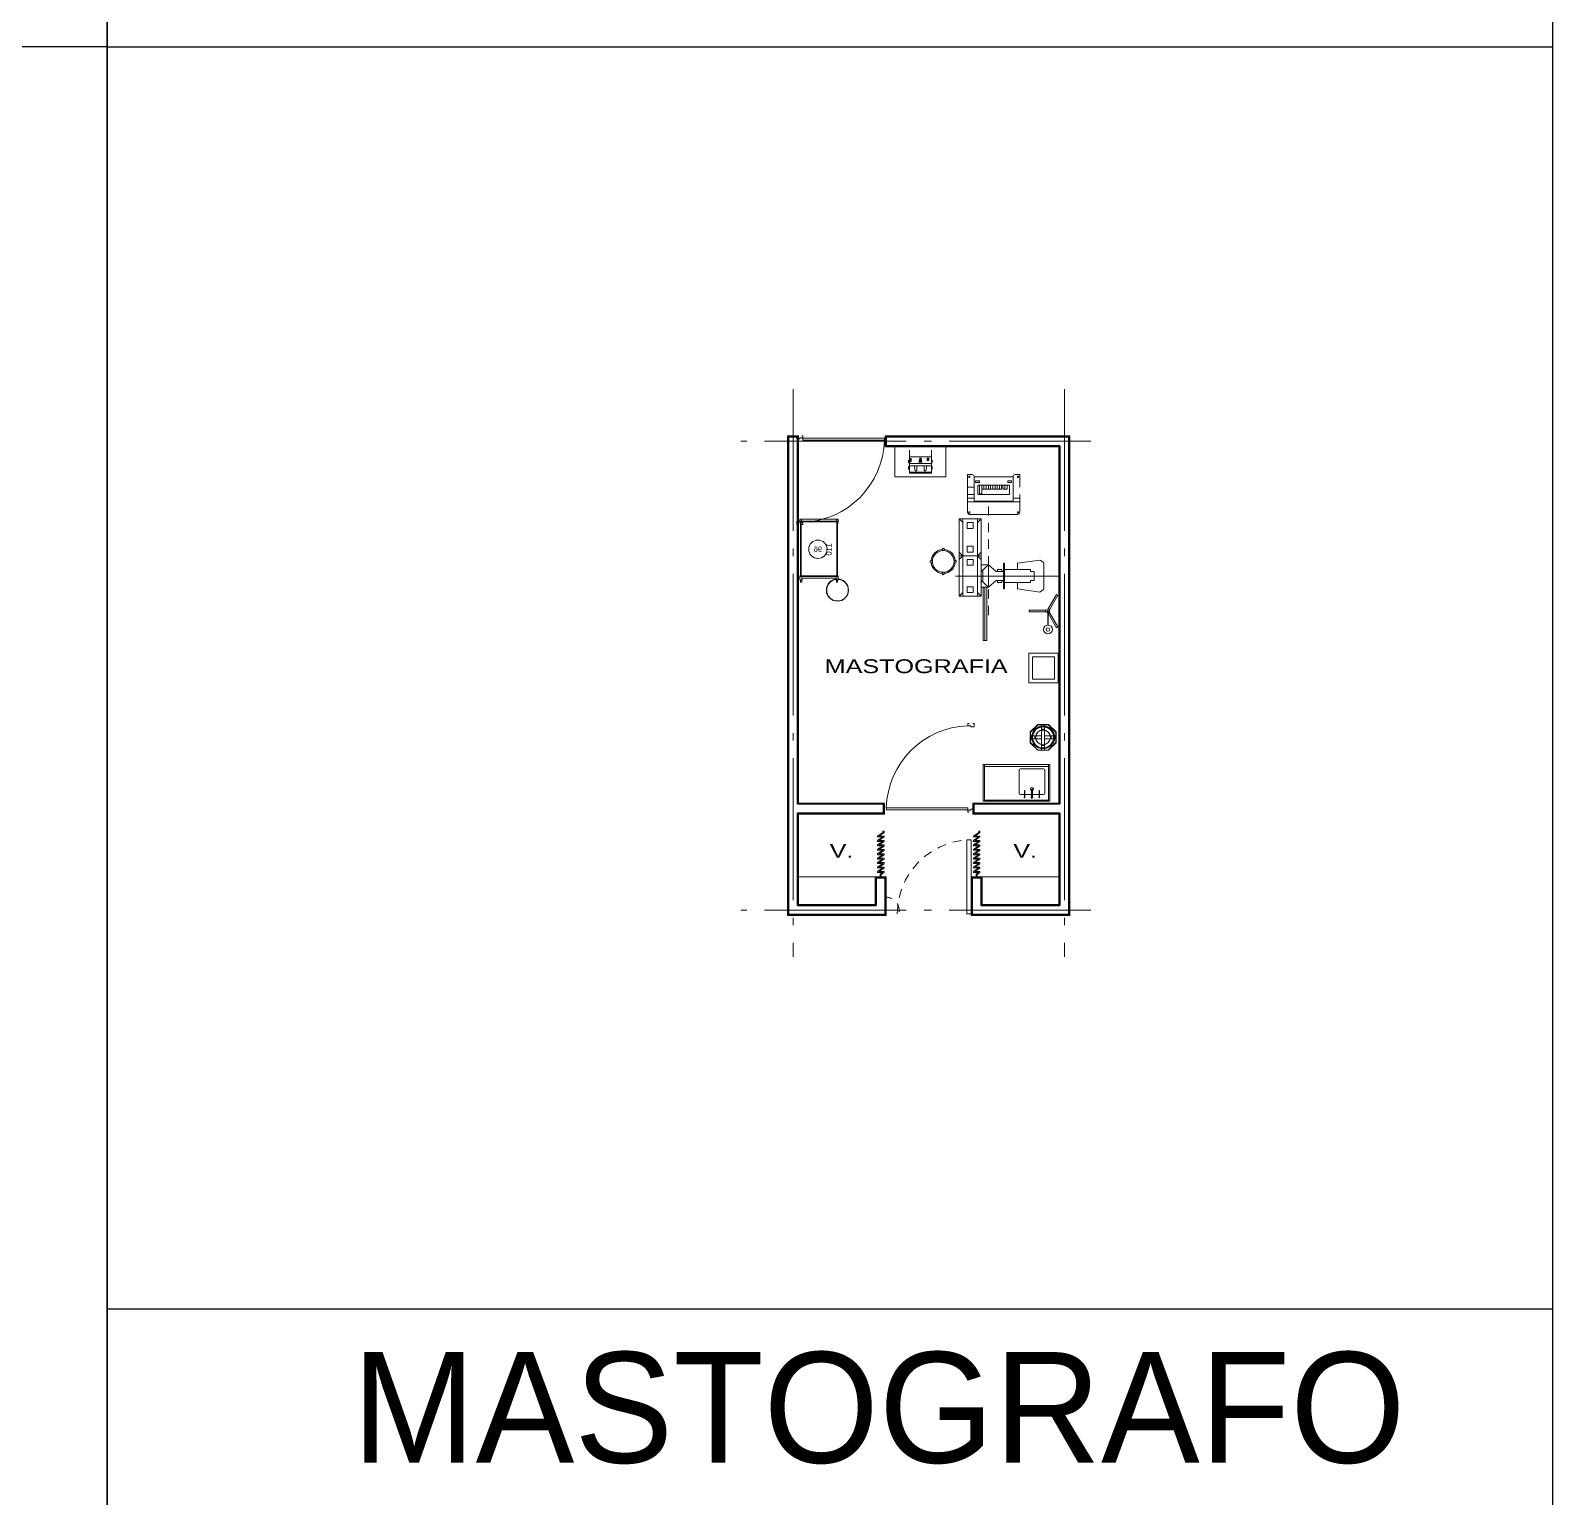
# Model space of a CAD drawing. Header units: millimetres. Extents: x 2523 to 2756, y 378 to 482.
# Drawn here: x 2716.28 to 2736.89, y 407.56 to 427.42 of the extents above; entities that cross this region are included whole.
import ezdxf
from ezdxf.enums import TextEntityAlignment as Align

# ---------------------------------------------------------------- set-up
doc = ezdxf.new("R2010")
doc.units = ezdxf.units.MM
for name, pattern in [('ACAD_ISO02W100', [15, 12, -3]), ('ACAD_ISO04W100', [30, 24, -3, 0, -3]), ('DASHED', [0.75, 0.5, -0.25]), ('HIDDEN2', [0.1875, 0.125, -0.0625])]:
    doc.linetypes.add(name, pattern=pattern)
doc.layers.get('Defpoints').update_dxf_attribs({"color": 8})
for name, color, linetype, lineweight in [('0_ejes', 8, 'ACAD_ISO04W100', 5), ('0_muebles', 251, 'Continuous', 5), ('0_muros', 1, 'Continuous', 30), ('0_proyecciones', 251, 'ACAD_ISO02W100', 5), ('0_textos', 252, 'Continuous', 5), ('MURETE', 7, 'Continuous', 5)]:
    doc.layers.add(name, color=color, linetype=linetype, lineweight=lineweight)
doc.layers.add('MS', color=8, linetype='Continuous')
doc.layers.add('TEX-MOB', color=11, linetype='Continuous')
doc.styles.add('ARIAL', font='arial.ttf')
doc.styles.add('HANDLET', font='handlet.shx')
doc.styles.add('STYLE1', font='GOTHIC.TTF')

# ---------------------------------------------------------------- blocks, each defined once
blk = doc.blocks.new('P120')
at = {"color": 2}
for points in [[(0.016, 1.2), (0, 1.2), (0, 1.157), (0.044, 1.157), (0.044, 1.172), (0.085, 1.172), (0.085, 1.2), (0.068, 1.2)], [(0.016, 0), (0, 0), (0, 0.043), (0.044, 0.043), (0.044, 0.028), (0.085, 0.028), (0.085, 0), (0.068, 0)]]:
    blk.add_lwpolyline(points, dxfattribs=at)
blk.add_lwpolyline([(1.188, 0.032), (0.085, 0.032), (1.188, 0.032), (1.188, 0.059), (0.085, 0.059), (0.085, 0.032)], close=True, dxfattribs=at)
at = {"color": 8}
blk.add_arc((0.045, 0.029), 1.144, 1.5037, 87.9825, dxfattribs=at)
blk = doc.blocks.new('P-1.00')
at = {"layer": '0_muebles'}
blk.add_lwpolyline([(0.057, 1), (0.057, 0), (0, 0), (0, 1)], close=True, dxfattribs=at)
at = {"layer": '0_proyecciones', "ltscale": 0.01}
blk.add_arc((-0.005, -0.003), 1.005, 0.1984, 86.4155, dxfattribs=at)
blk = doc.blocks.new('86')
at = {"linetype": 'Continuous'}
for p, q in [((-0.169, 0.011), (-0.147, 0.011)), ((-0.011, 0.169), (-0.011, 0.147)), ((0.011, 0.169), (0.011, 0.147)), ((0.147, 0.011), (0.169, 0.011)), ((-0.169, -0.011), (-0.147, -0.011)), ((-0.011, -0.147), (-0.011, -0.169)), ((0.011, -0.147), (0.011, -0.169)), ((0.147, -0.011), (0.169, -0.011))]:
    blk.add_line(p, q, dxfattribs=at)
blk.add_circle((0, 0), 0.147, dxfattribs=at)
for centre, radius, start, end in [((-0.169, 0), 0.0109, 90, 270), ((0, 0), 0.163, 93.8226, 176.1774), ((0, 0.169), 0.0109, 0, 180), ((0, 0), 0.163, 3.8226, 86.1774), ((0.169, 0), 0.0109, 270, 90), ((0, 0), 0.163, 183.8226, 266.1774), ((0, -0.169), 0.0109, 180, 0), ((0, 0), 0.163, 273.8226, 356.1774)]:
    blk.add_arc(centre, radius, start, end, dxfattribs=at)
at = {"layer": 'TEX-MOB', "style": 'HANDLET'}
blk.add_attdef('86', text='', height=0.075, dxfattribs=at).set_placement((0, 0), align=Align.MIDDLE_CENTER)
blk = doc.blocks.new('141')
at = {"linetype": 'Continuous'}
for p, q in [((-0.012, 0.251), (-0.012, 0.027)), ((-0.012, 0.251), (0.012, 0.251)), ((0.012, 0.251), (0.012, 0.027)), ((-0.03, -0.003), (-0.012, 0.027)), ((-0.012, 0.03), (0.012, 0.03)), ((-0.012, 0.028), (0.012, 0.028)), ((-0.012, 0.027), (0.012, 0.027)), ((0.009, 0.002), (0.189, 0.002)), ((0.012, 0.027), (0.03, -0.003)), ((-0.226, -0.116), (-0.03, -0.003)), ((-0.214, -0.137), (-0.226, -0.116)), ((-0.214, -0.137), (-0.018, -0.024)), ((-0.02, -0.025), (-0.032, -0.004)), ((-0.019, -0.025), (-0.031, -0.004)), ((-0.018, -0.024), (-0.03, -0.003)), ((-0.018, -0.024), (0.018, -0.024)), ((0.008, -0.004), (0.189, -0.004)), ((0.009, -0.001), (0.189, -0.001)), ((0.03, -0.003), (0.018, -0.024)), ((0.214, -0.137), (0.018, -0.024)), ((0.031, -0.004), (0.019, -0.025)), ((0.032, -0.004), (0.02, -0.025)), ((0.226, -0.116), (0.03, -0.003)), ((0.226, -0.116), (0.214, -0.137))]:
    blk.add_line(p, q, dxfattribs=at)
for centre, radius in [((0, 0), 0.0089), ((0.249, -0.001), 0.06), ((0.249, -0.001), 0.024)]:
    blk.add_circle(centre, radius, dxfattribs=at)
at = {"layer": 'TEX-MOB', "linetype": 'Continuous', "style": 'HANDLET'}
blk.add_attdef('141', text='', height=0.075, dxfattribs=at).set_placement((0, -0.218), align=Align.MIDDLE_CENTER)
blk = doc.blocks.new('226')
at = {"linetype": 'Continuous'}
for p, q in [((-0.175, 0.073), (-0.073, 0.175)), ((-0.175, 0.073), (-0.175, -0.073)), ((-0.175, 0.02), (-0.105, 0.02)), ((-0.172, 0.07), (-0.07, 0.172)), ((-0.171, 0.073), (-0.171, -0.073)), ((-0.111, 0.02), (-0.111, -0.021)), ((-0.105, 0.02), (-0.105, -0.021)), ((-0.073, 0.175), (0.073, 0.175)), ((-0.073, 0.171), (0.073, 0.171)), ((-0.021, 0.175), (-0.021, 0.105)), ((-0.021, 0.111), (0.02, 0.111)), ((-0.021, 0.105), (0.02, 0.105)), ((0.02, 0.175), (0.02, 0.105)), ((0.07, 0.172), (0.172, 0.07)), ((0.073, 0.175), (0.175, 0.073)), ((0.105, 0.02), (0.175, 0.02)), ((0.105, 0.02), (0.105, -0.021)), ((0.111, 0.02), (0.111, -0.021)), ((0.171, 0.073), (0.171, -0.073)), ((0.175, 0.073), (0.175, -0.073)), ((-0.175, -0.021), (-0.105, -0.021)), ((-0.175, -0.073), (-0.073, -0.175)), ((-0.172, -0.07), (-0.07, -0.172)), ((-0.073, -0.171), (0.073, -0.171)), ((-0.073, -0.175), (0.073, -0.175)), ((-0.021, -0.105), (0.02, -0.105)), ((-0.021, -0.105), (-0.021, -0.175)), ((-0.021, -0.111), (0.02, -0.111)), ((0.02, -0.105), (0.02, -0.175)), ((0.07, -0.172), (0.172, -0.07)), ((0.073, -0.175), (0.175, -0.073)), ((0.105, -0.021), (0.175, -0.021))]:
    blk.add_line(p, q, dxfattribs=at)
at = {"linetype": 'DASHED'}
for p, q in [((-0.105, 0.02), (0.105, 0.02)), ((-0.021, 0.105), (-0.021, 0.02)), ((0.02, 0.105), (0.02, 0.02)), ((-0.105, -0.021), (0.105, -0.021)), ((-0.021, -0.021), (-0.021, -0.105)), ((0.02, -0.021), (0.02, -0.105))]:
    blk.add_line(p, q, dxfattribs=at)
blk = doc.blocks.new('129')
at = {"linetype": 'Continuous'}
for p, q in [((-0.02, 0.1595), (-0.02, 0.1555)), ((-0.02, 0.1595), (0.02, 0.1595)), ((-0.02, 0.1555), (0.02, 0.1555)), ((-0.008, 0.1635), (-0.008, 0.1595)), ((-0.008, 0.1635), (0.008, 0.1635)), ((0, 0.1555), (0, 0.1425)), ((0.008, 0.1635), (0.008, 0.1595)), ((0.02, 0.1595), (0.02, 0.1555)), ((-0.02, -0.1555), (-0.02, -0.1595)), ((-0.02, -0.1555), (0.02, -0.1555)), ((-0.02, -0.1595), (0.02, -0.1595)), ((-0.008, -0.1595), (-0.008, -0.1635)), ((-0.008, -0.1635), (0.008, -0.1635)), ((0, -0.1495), (0, -0.1555)), ((0.008, -0.1595), (0.008, -0.1635)), ((0.02, -0.1555), (0.02, -0.1595))]:
    blk.add_line(p, q, dxfattribs=at)
for radius in [0.1555, 0.1425, 0.1]:
    blk.add_circle((0, 0), radius, dxfattribs=at)
blk.add_arc((0, 0), 0.1495, 90, 270, dxfattribs=at)
blk = doc.blocks.new('896')
for points in [[(0, -0.2), (0.4, -0.2), (0.4, 0.2), (0, 0.2)], [(0.05, -0.15), (0.35, -0.15), (0.35, 0.15), (0.05, 0.15)]]:
    blk.add_lwpolyline(points, close=True)

msp = doc.modelspace()

# ---------------------------------------------------------------- hatches: boundary and pattern name
at = {"layer": '0_muebles'}
h = msp.add_hatch(color=256, dxfattribs=at)
h.paths.add_polyline_path([(2728.1829, 421.562), (2728.1723, 421.562), (2728.1723, 421.5966), (2728.1829, 421.5966)])
h.paths.add_polyline_path([(2728.1829, 421.4749), (2728.1723, 421.4749), (2728.1723, 421.5095), (2728.1829, 421.5095)])
h.paths.add_polyline_path([(2728.4934, 421.4749), (2728.4829, 421.4749), (2728.4829, 421.5095), (2728.4934, 421.5095)])
h.paths.add_polyline_path([(2728.4934, 421.562), (2728.4829, 421.562), (2728.4829, 421.5966), (2728.4934, 421.5966)])
h = msp.add_hatch(color=256, dxfattribs=at)
h.paths.add_polyline_path([(2728.2076, 421.616, -1), (2728.1989, 421.616, -1)])
h.paths.add_polyline_path([(2728.1989, 421.6024, -1), (2728.2076, 421.6024, -1)])
h.paths.add_polyline_path([(2728.1989, 421.59, -1), (2728.2076, 421.59, -1)])
h.paths.add_polyline_path([(2728.1989, 421.5768, -1), (2728.2076, 421.5768, -1)])
h.paths.add_polyline_path([(2728.3125, 421.5683), (2728.3239, 421.6243), (2728.3418, 421.6243), (2728.3532, 421.5683)])
h.paths.add_polyline_path([(2728.4255, 421.5936), (2728.4255, 421.6243), (2728.4477, 421.6243), (2728.4477, 421.5936)])

# ---------------------------------------------------------------- linework, layer by layer
at = {"layer": '0_ejes', "ltscale": 0.08}
for p, q in [((2726.6072, 422.5584), (2726.6072, 414.8696)), ((2730.2822, 422.5584), (2730.2822, 414.8696)), ((2730.6414, 421.8524), (2725.9014, 421.8524)), ((2730.6414, 415.5024), (2725.9014, 415.5024))]:
    msp.add_line(p, q, dxfattribs=at)
at = {"layer": '0_muebles'}
for p, q in [((2728.1829, 421.4206), (2728.1829, 421.7306)), ((2728.1829, 421.6406), (2728.4829, 421.6406)), ((2728.4829, 421.7306), (2728.4829, 421.4206)), ((2728.1829, 421.5506), (2728.4829, 421.5506)), ((2728.1829, 421.5206), (2728.4829, 421.5206)), ((2728.4829, 421.4356), (2728.1829, 421.4356)), ((2728.4829, 421.4206), (2728.1829, 421.4206)), ((2728.2479, 421.5206), (2728.2599, 421.4506)), ((2728.2829, 421.4506), (2728.2599, 421.4506)), ((2728.2829, 421.5206), (2728.2829, 421.4506)), ((2728.3829, 421.5206), (2728.3829, 421.4506)), ((2728.4058, 421.4506), (2728.3829, 421.4506)), ((2728.4179, 421.5206), (2728.4058, 421.4506)), ((2728.97, 421.4025), (2728.97, 420.8875)), ((2728.97, 421.4025), (2729.035, 421.4025)), ((2729.06, 421.3775), (2729.06, 421.0425)), ((2729.06, 421.3725), (2729.588, 421.3725)), ((2729.588, 421.3775), (2729.588, 421.0425)), ((2729.613, 421.4025), (2729.678, 421.4025)), ((2729.678, 421.4025), (2729.678, 421.2325)), ((2728.97, 421.2325), (2729.06, 421.2325)), ((2729.11, 421.2575), (2729.11, 421.1325)), ((2729.538, 421.2575), (2729.11, 421.2575)), ((2729.133, 421.2575), (2729.133, 421.1425)), ((2729.163, 421.2575), (2729.163, 421.1425)), ((2729.433, 421.2025), (2729.163, 421.2025)), ((2729.193, 421.2575), (2729.193, 421.2025)), ((2729.223, 421.2575), (2729.223, 421.2025)), ((2729.253, 421.2575), (2729.253, 421.2025)), ((2729.283, 421.2575), (2729.283, 421.2025)), ((2729.313, 421.2575), (2729.313, 421.2025)), ((2729.343, 421.2575), (2729.343, 421.2025)), ((2729.373, 421.2575), (2729.373, 421.2025)), ((2729.403, 421.2575), (2729.403, 421.2025)), ((2729.433, 421.2575), (2729.433, 421.2025)), ((2729.448, 421.2575), (2729.448, 421.2025)), ((2729.508, 421.2025), (2729.448, 421.2025)), ((2729.478, 421.2575), (2729.478, 421.2025)), ((2729.508, 421.2575), (2729.508, 421.2025)), ((2729.538, 421.2575), (2729.538, 421.1325)), ((2728.97, 421.1325), (2729.06, 421.1325)), ((2728.97, 421.0825), (2729.06, 421.0825)), ((2729.678, 421.0325), (2728.97, 421.0325)), ((2729.588, 421.0425), (2729.06, 421.0425)), ((2729.538, 421.1325), (2729.11, 421.1325)), ((2729.163, 421.1425), (2729.133, 421.1425)), ((2729.588, 421.0825), (2729.678, 421.0825)), ((2729.678, 421.1325), (2729.678, 420.8875)), ((2728.8565, 420.8025), (2729.1565, 420.8025)), ((2728.8565, 420.8022), (2728.9065, 420.7522)), ((2728.8565, 419.7522), (2728.8565, 420.8022)), ((2728.9065, 419.7522), (2728.9065, 420.8022)), ((2729.653, 420.8625), (2728.995, 420.8625)), ((2729.1065, 419.7525), (2729.1065, 420.8025)), ((2729.1565, 420.8025), (2729.1065, 420.7525)), ((2729.1565, 419.7525), (2729.1565, 420.8025)), ((2728.9065, 420.3022), (2728.8565, 420.3522)), ((2729.1065, 420.3025), (2729.1565, 420.3525)), ((2728.8565, 420.3025), (2729.1565, 420.3025)), ((2728.9065, 420.3022), (2728.8565, 420.2522)), ((2729.1065, 420.3025), (2729.1565, 420.2525)), ((2729.1565, 420.1775), (2729.2565, 420.1775)), ((2729.2565, 419.8775), (2729.2565, 420.1775)), ((2728.8065, 420.0275), (2730.2065, 420.0275)), ((2729.1565, 419.9675), (2729.2565, 419.8775)), ((2729.1765, 419.9495), (2729.1765, 420.1055)), ((2729.3565, 419.9675), (2729.2565, 419.8775)), ((2729.3565, 419.9675), (2729.4565, 419.9675)), ((2728.8565, 419.7522), (2728.9065, 419.8022)), ((2728.8565, 419.7525), (2729.1565, 419.7525)), ((2729.1565, 419.7525), (2729.1065, 419.8025)), ((2729.1565, 419.8775), (2729.2565, 419.8775)), ((2729.2065, 419.8775), (2729.2065, 419.1525)), ((2727.8397, 416.3844), (2727.8397, 416.37)), ((2727.8397, 416.3244), (2727.8397, 416.31)), ((2727.8397, 416.2644), (2727.8397, 416.25)), ((2729.1397, 416.3844), (2729.1397, 416.37)), ((2729.1397, 416.3244), (2729.1397, 416.31)), ((2729.1397, 416.2644), (2729.1397, 416.25)), ((2727.8397, 416.2044), (2727.8397, 416.19)), ((2727.8397, 416.1444), (2727.8397, 416.13)), ((2727.8397, 416.0844), (2727.8397, 416.07)), ((2727.8397, 416.0244), (2727.8397, 416.01)), ((2729.1397, 416.2044), (2729.1397, 416.19)), ((2729.1397, 416.1444), (2729.1397, 416.13)), ((2729.1397, 416.0844), (2729.1397, 416.07)), ((2729.1397, 416.0244), (2729.1397, 416.01)), ((2727.7887, 415.9524), (2727.8007, 415.9524)), ((2729.0887, 415.9524), (2729.1007, 415.9524))]:
    msp.add_line(p, q, dxfattribs=at)
at = {"layer": '0_muebles', "linetype": 'HIDDEN2'}
msp.add_line((2729.2565, 419.4963), (2729.2565, 420.9925), dxfattribs=at)
at = {"layer": '0_muebles', "linetype": 'Continuous'}
for p, q in [((2726.7015, 420.7961), (2727.2175, 420.7961)), ((2726.7015, 420.7961), (2726.7015, 420.7461)), ((2726.7095, 420.7711), (2727.2095, 420.7711)), ((2726.7095, 420.7711), (2726.7095, 420.0211)), ((2726.7175, 420.7611), (2727.2015, 420.7611)), ((2726.7175, 420.7611), (2726.7175, 420.0311)), ((2726.7215, 420.7961), (2726.7215, 420.7711)), ((2727.1975, 420.7961), (2727.1975, 420.7711)), ((2727.2015, 420.7611), (2727.2015, 420.0311)), ((2727.2095, 420.7711), (2727.2095, 420.0211)), ((2727.2175, 420.7961), (2727.2175, 420.7461)), ((2726.7015, 420.7461), (2726.7095, 420.7461)), ((2727.2095, 420.7461), (2727.2175, 420.7461)), ((2726.7015, 420.0311), (2726.7015, 419.9761)), ((2726.7015, 420.0311), (2726.7095, 420.0311)), ((2726.7015, 419.9761), (2726.7315, 419.9761)), ((2726.7085, 419.9761), (2726.7085, 419.9461)), ((2726.7085, 419.9461), (2726.7245, 419.9461)), ((2726.7095, 420.0211), (2727.2095, 420.0211)), ((2726.7175, 420.0311), (2727.2015, 420.0311)), ((2726.7245, 419.9761), (2726.7245, 419.9461)), ((2726.7315, 419.9967), (2726.7315, 419.9761)), ((2726.7315, 419.9961), (2727.185, 419.9961)), ((2727.1875, 419.9963), (2727.1875, 419.9761)), ((2727.1875, 419.9761), (2727.2175, 419.9761)), ((2727.1945, 419.9761), (2727.1945, 419.9461)), ((2727.1945, 419.9461), (2727.2105, 419.9461)), ((2727.2095, 420.0311), (2727.2175, 420.0311)), ((2727.2105, 419.9761), (2727.2105, 419.9461)), ((2727.2175, 420.0311), (2727.2175, 419.9761)), ((2729.1836, 416.9762), (2729.1836, 417.4762)), ((2729.1836, 417.4762), (2730.0836, 417.4762)), ((2729.1986, 416.9912), (2729.1986, 417.4762)), ((2730.0686, 416.9912), (2730.0686, 417.4762)), ((2730.0836, 416.9762), (2730.0836, 417.4762)), ((2729.1986, 417.4462), (2730.0686, 417.4462)), ((2729.6686, 417.0862), (2729.6686, 417.3962)), ((2729.6886, 417.4162), (2729.9986, 417.4162)), ((2730.0186, 417.0862), (2730.0186, 417.3962)), ((2729.6886, 417.0662), (2729.7411, 417.0662)), ((2729.7461, 417.1219), (2729.7411, 417.1219)), ((2729.7411, 417.0331), (2729.7411, 417.1219)), ((2729.7461, 417.0331), (2729.7461, 417.1219)), ((2729.7461, 417.0662), (2729.8386, 417.0662)), ((2729.8386, 417.138), (2729.8486, 417.138)), ((2729.8386, 417.0287), (2729.8386, 417.138)), ((2729.8486, 417.0287), (2729.8486, 417.138)), ((2729.8486, 417.0662), (2729.9411, 417.0662)), ((2729.9411, 417.1219), (2729.9461, 417.1219)), ((2729.9411, 417.0331), (2729.9411, 417.1219)), ((2729.9461, 417.0331), (2729.9461, 417.1219)), ((2729.9461, 417.0662), (2729.9986, 417.0662)), ((2729.1836, 416.9762), (2730.0836, 416.9762)), ((2729.1986, 416.9912), (2730.0686, 416.9912)), ((2729.8386, 417.0287), (2729.8486, 417.0287))]:
    msp.add_line(p, q, dxfattribs=at)
at = {"layer": '0_muebles'}
for points in [[(2727.9866, 421.3715), (2728.6791, 421.3715), (2728.6791, 421.7774), (2727.9866, 421.7774)], [(2728.1829, 421.5966), (2728.1829, 421.562), (2728.1723, 421.562), (2728.1723, 421.5966)], [(2728.3239, 421.6243), (2728.3125, 421.5683), (2728.3532, 421.5683), (2728.3418, 421.6243)], [(2728.4255, 421.6243), (2728.4255, 421.5936), (2728.4477, 421.5936), (2728.4477, 421.6243)], [(2728.4829, 421.5966), (2728.4829, 421.562), (2728.4934, 421.562), (2728.4934, 421.5966)], [(2728.1829, 421.5095), (2728.1829, 421.4749), (2728.1723, 421.4749), (2728.1723, 421.5095)], [(2728.4829, 421.5095), (2728.4829, 421.4749), (2728.4934, 421.4749), (2728.4934, 421.5095)], [(2729.0804, 421.2953), (2729.0804, 421.3162), (2729.1309, 421.3162), (2729.1309, 421.2953)], [(2729.5676, 421.2953), (2729.5676, 421.3162), (2729.5171, 421.3162), (2729.5171, 421.2953)], [(2728.9665, 420.6725), (2729.0465, 420.6725), (2729.0465, 420.7525), (2728.9665, 420.7525)], [(2728.9665, 420.3525), (2729.0465, 420.3525), (2729.0465, 420.4325), (2728.9665, 420.4325)], [(2728.9665, 420.1725), (2729.0465, 420.1725), (2729.0465, 420.2525), (2728.9665, 420.2525)], [(2729.4715, 419.8525), (2729.4565, 419.8525), (2729.4565, 420.2025), (2729.4715, 420.2025)], [(2728.9665, 419.8025), (2729.0465, 419.8025), (2729.0465, 419.8825), (2728.9665, 419.8825)]]:
    msp.add_lwpolyline(points, close=True, dxfattribs=at)
for points in [[(2729.1565, 420.0875), (2729.2565, 420.1775), (2729.3565, 420.0875), (2729.4565, 420.0875)], [(2729.3765, 420.0875), (2729.3765, 420.1175), (2729.4365, 420.1175), (2729.4365, 420.0875)], [(2729.3765, 419.9675), (2729.3765, 419.9375), (2729.4365, 419.9375), (2729.4365, 419.9675)], [(2729.4715, 420.1175), (2729.8215, 420.1175), (2729.8215, 420.0875), (2729.8715, 420.0875), (2729.8715, 419.9675), (2729.8215, 419.9675), (2729.8215, 419.9375), (2729.4715, 419.9375)], [(2729.1815, 419.8775), (2729.1815, 419.1525), (2729.2315, 419.1525), (2729.2315, 419.8775)], [(2727.8397, 416.4444), (2727.8397, 416.4324), (2727.8397, 416.4444), (2727.7677, 416.4444), (2727.8397, 416.4924), (2727.8397, 416.5044), (2727.7677, 416.5044), (2727.8397, 416.5524), (2727.8397, 416.5694), (2727.8217, 416.5694), (2727.8217, 416.5524), (2727.7497, 416.5044), (2727.7497, 416.4924), (2727.8217, 416.4924), (2727.7497, 416.4444), (2727.7497, 416.4324), (2727.8217, 416.4324), (2727.7497, 416.3844), (2727.7497, 416.3724), (2727.8217, 416.3724), (2727.7497, 416.3244), (2727.7497, 416.3124), (2727.8217, 416.3124), (2727.7497, 416.2644), (2727.7497, 416.2524), (2727.8217, 416.2524), (2727.7497, 416.2044), (2727.7497, 416.1924), (2727.8217, 416.1924), (2727.7497, 416.1444), (2727.7497, 416.1324), (2727.8217, 416.1324), (2727.7497, 416.0844), (2727.7497, 416.0724), (2727.8217, 416.0724), (2727.7497, 416.0244), (2727.7497, 416.0124), (2727.8217, 416.0124), (2727.7887, 415.9904), (2727.7887, 415.9524)], [(2727.8397, 416.4324), (2727.7714, 416.3844), (2727.8397, 416.3844)], [(2729.1397, 416.4444), (2729.1397, 416.4324), (2729.1397, 416.4444), (2729.0677, 416.4444), (2729.1397, 416.4924), (2729.1397, 416.5044), (2729.0677, 416.5044), (2729.1397, 416.5524), (2729.1397, 416.5694), (2729.1217, 416.5694), (2729.1217, 416.5524), (2729.0497, 416.5044), (2729.0497, 416.4924), (2729.1217, 416.4924), (2729.0497, 416.4444), (2729.0497, 416.4324), (2729.1217, 416.4324), (2729.0497, 416.3844), (2729.0497, 416.3724), (2729.1217, 416.3724), (2729.0497, 416.3244), (2729.0497, 416.3124), (2729.1217, 416.3124), (2729.0497, 416.2644), (2729.0497, 416.2524), (2729.1217, 416.2524), (2729.0497, 416.2044), (2729.0497, 416.1924), (2729.1217, 416.1924), (2729.0497, 416.1444), (2729.0497, 416.1324), (2729.1217, 416.1324), (2729.0497, 416.0844), (2729.0497, 416.0724), (2729.1217, 416.0724), (2729.0497, 416.0244), (2729.0497, 416.0124), (2729.1217, 416.0124), (2729.0887, 415.9904), (2729.0887, 415.9524)], [(2729.1397, 416.4324), (2729.0714, 416.3844), (2729.1397, 416.3844)], [(2727.8397, 416.37), (2727.7714, 416.3244), (2727.8397, 416.3244)], [(2727.8397, 416.31), (2727.7714, 416.2644), (2727.8397, 416.2644)], [(2727.8397, 416.25), (2727.7714, 416.2044), (2727.8397, 416.2044)], [(2729.1397, 416.37), (2729.0714, 416.3244), (2729.1397, 416.3244)], [(2729.1397, 416.31), (2729.0714, 416.2644), (2729.1397, 416.2644)], [(2729.1397, 416.25), (2729.0714, 416.2044), (2729.1397, 416.2044)], [(2727.8397, 416.19), (2727.7714, 416.1444), (2727.8397, 416.1444)], [(2727.8397, 416.13), (2727.7714, 416.0844), (2727.8397, 416.0844)], [(2727.8397, 416.07), (2727.7714, 416.0244), (2727.8397, 416.0244)], [(2727.8397, 416.01), (2727.8007, 415.984), (2727.8007, 415.9524)], [(2729.1397, 416.19), (2729.0714, 416.1444), (2729.1397, 416.1444)], [(2729.1397, 416.13), (2729.0714, 416.0844), (2729.1397, 416.0844)], [(2729.1397, 416.07), (2729.0714, 416.0244), (2729.1397, 416.0244)], [(2729.1397, 416.01), (2729.1007, 415.984), (2729.1007, 415.9524)], [(2726.6822, 415.9524), (2727.7197, 415.9524)], [(2729.1697, 415.9524), (2730.2072, 415.9524)]]:
    msp.add_lwpolyline(points, dxfattribs=at)
msp.add_lwpolyline([(2729.6465, 420.1175), (2729.6465, 420.202), (2729.948, 420.2443, -0.2170759), (2729.9639, 420.2396), (2729.9997, 420.2085, -0.2170759), (2730.0065, 420.1934), (2730.0065, 419.8616, -0.2170759), (2729.9997, 419.8465), (2729.9639, 419.8154, -0.2170759), (2729.948, 419.8107), (2729.6465, 419.8529), (2729.6465, 419.9375)], format="xyb", dxfattribs=at)
for centre, radius in [((2728.2032, 421.616), 0.00439), ((2728.2032, 421.6024), 0.00439), ((2728.2032, 421.59), 0.00439), ((2728.2032, 421.5768), 0.00439), ((2728.995, 421.3711), 0.0105), ((2729.653, 421.3711), 0.0105), ((2728.995, 420.8875), 0.0105), ((2729.653, 420.8875), 0.0105), ((2726.945, 420.39), 0.125)]:
    msp.add_circle(centre, radius, dxfattribs=at)
at = {"layer": '0_muebles', "linetype": 'Continuous'}
for centre, radius in [((2727.2095, 419.8361), 0.15), ((2727.2095, 419.8361), 0.146), ((2729.7436, 417.0287), 0.005), ((2729.9436, 417.0287), 0.005)]:
    msp.add_circle(centre, radius, dxfattribs=at)
at = {"layer": '0_muebles'}
for centre, start, end in [((2729.035, 421.3775), 360, 90), ((2729.613, 421.3775), 90, 180), ((2728.995, 420.8875), 180, 270), ((2729.653, 420.8875), 270, 360)]:
    msp.add_arc(centre, 0.025, start, end, dxfattribs=at)
at = {"layer": '0_muebles', "linetype": 'Continuous'}
for centre, radius, start, end in [((2726.7335, 420.0091), 0.0125, 90, 270), ((2727.185, 420.0086), 0.0125, 270, 90), ((2729.6886, 417.3962), 0.02, 90, 180), ((2729.9986, 417.3962), 0.02, 360, 90), ((2729.6886, 417.0862), 0.02, 180, 270), ((2729.8436, 417.1412), 0.02, 284.47751, 255.52249), ((2729.9986, 417.0862), 0.02, 270, 360), ((2729.8436, 417.0287), 0.01, 120, 60)]:
    msp.add_arc(centre, radius, start, end, dxfattribs=at)
at = {"layer": '0_muros'}
for points in [[(2727.8322, 416.8149), (2727.8322, 416.9399), (2726.6697, 416.9399), (2726.6697, 421.9149), (2726.5447, 421.9149), (2726.5447, 416.9399), (2726.5447, 416.9399), (2726.5447, 416.8024), (2726.5447, 416.8024), (2726.5447, 415.5649), (2726.5447, 415.5649), (2726.5447, 415.5649), (2726.5447, 415.5649), (2726.5447, 415.4399), (2727.8572, 415.4399), (2727.8572, 415.9399), (2727.7322, 415.9399), (2727.7322, 415.5649), (2726.6697, 415.5649), (2726.6697, 416.8149)], [(2727.8697, 421.9149), (2730.3447, 421.9149), (2730.3447, 415.4399), (2729.0322, 415.4399), (2729.0322, 415.9399), (2729.1572, 415.9399), (2729.1572, 415.5649), (2730.2197, 415.5649), (2730.2197, 416.8149), (2729.0572, 416.8149), (2729.0572, 416.9399), (2730.2197, 416.9399), (2730.2197, 421.7899), (2727.8697, 421.7899)]]:
    msp.add_lwpolyline(points, close=True, dxfattribs=at)
at = {"layer": '0_proyecciones', "ltscale": 0.01}
msp.add_arc((2727.8659, 415.4963), 0.18, 353.60543, 88.76642, dxfattribs=at)
at = {"layer": 'Defpoints'}
msp.add_lwpolyline([(2637.7002, 476.1288), (2717.3183, 476.1288), (2717.3183, 427.1975), (2637.7002, 427.1975)], close=True, dxfattribs=at)
msp.add_lwpolyline([(2717.3183, 410.0984), (2736.8942, 410.0984)], dxfattribs=at)
at = {"layer": 'MS'}
msp.add_lwpolyline([(2736.8942, 378.2662), (2717.3183, 378.2662), (2717.3183, 476.1288), (2736.8942, 476.1288)], close=True, dxfattribs=at)
for points in [[(2717.3183, 427.1975), (2717.3183, 378.2662)], [(2717.3183, 427.1975), (2736.8942, 427.1975)]]:
    msp.add_lwpolyline(points, dxfattribs=at)
at = {"layer": 'MURETE'}
msp.add_lwpolyline([(2727.8447, 416.8024), (2727.8447, 416.9524), (2726.6822, 416.9524), (2726.6822, 421.9274), (2726.5322, 421.9274), (2726.5322, 416.9524), (2726.5322, 416.9524), (2726.5322, 416.7899), (2726.5322, 416.7899), (2726.5322, 415.5774), (2726.5322, 415.5774), (2726.5322, 415.5774), (2726.5322, 415.5774), (2726.5322, 415.4274), (2727.8697, 415.4274), (2727.8697, 415.9524), (2727.7197, 415.9524), (2727.7197, 415.5774), (2726.6822, 415.5774), (2726.6822, 416.8024)], close=True, dxfattribs=at)
msp.add_lwpolyline([(2727.8572, 421.9274), (2730.3572, 421.9274), (2730.3572, 415.4274), (2729.0197, 415.4274), (2729.0197, 415.9524), (2729.1697, 415.9524), (2729.1697, 415.5774), (2730.2072, 415.5774), (2730.2072, 416.8024), (2729.0447, 416.8024), (2729.0447, 416.9524), (2730.2072, 416.9524), (2730.2072, 421.7774), (2727.8572, 421.7774), (2727.8572, 421.9272)], dxfattribs=at)

# ---------------------------------------------------------------- block references
at = {"layer": '0_muebles', "linetype": 'Continuous', "xscale": -1}
for name, p, rotation in [('86', (2728.6421, 420.2246), 359.9999999999479), ('141', (2730.0586, 419.5524), 89.99999999994787)]:
    msp.add_blockref(name, p, dxfattribs=dict(at, rotation=rotation))
at = {"layer": '0_muebles', "color": 1, "xscale": -1, "rotation": 359.9999999999479}
msp.add_blockref('896', (2730.2005, 418.7813), dxfattribs=at)
at = {"layer": '0_muebles', "xscale": -1, "rotation": 89.99999999994787}
for name in ['226', '129']:
    msp.add_blockref(name, (2729.9944, 417.8414), dxfattribs=at)
at = {"layer": '0_proyecciones', "ltscale": 0.01, "xscale": -1}
for name, p, rotation in [('P120', (2726.6572, 421.9274), 180), ('P120', (2729.0597, 416.8274), 359.9999999999479), ('P-1.00', (2729.0197, 415.4513), 359.9999999999479)]:
    msp.add_blockref(name, p, dxfattribs=dict(at, rotation=rotation))

# ---------------------------------------------------------------- texts
at = {"layer": '0_muebles', "style": 'HANDLET', "text_generation_flag": 4}
for tag, text, rotation, p in [('96', '96', 180, (2726.9445, 420.3896)), ('110', '110', 270, (2727.0923, 420.3884))]:
    msp.add_attdef(tag, text=text, height=0.075, rotation=rotation, dxfattribs=at).set_placement(p, align=Align.MIDDLE_CENTER)
at = {"layer": '0_textos', "style": 'ARIAL', "width": 1.3}
for s, p in [('MASTOGRAFIA', (2728.2752, 418.7116)), ('V.', (2727.2646, 416.2108)), ('V.', (2729.7521, 416.2108))]:
    msp.add_text(s, height=0.1875, rotation=360, dxfattribs=at).set_placement(p, align=Align.CENTER)
at = {"layer": 'Defpoints', "insert": (2727.7697, 409.5146), "char_height": 1.5, "width": 50.411832, "attachment_point": 2, "style": 'STYLE1'}
msp.add_mtext('MASTOGRAFO', dxfattribs=at)

doc.saveas('drawing.dxf')
